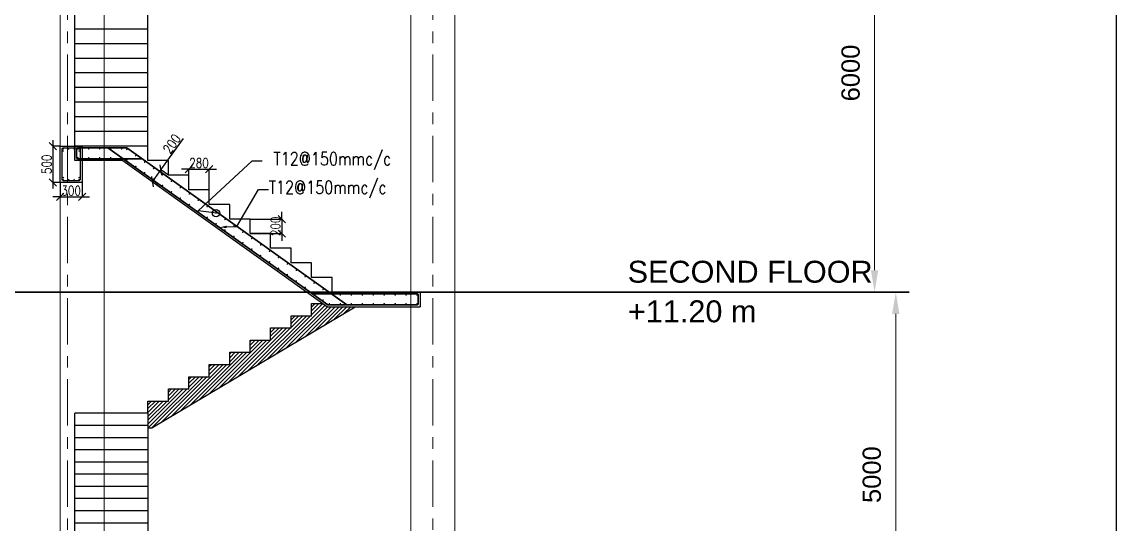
# Model space of a CAD drawing. Header units: millimetres. Extents: x 302989 to 1813244, y -656858 to -28185.
# Drawn here: x 1706184 to 1721158, y -618663 to -611785 of the extents above; entities that cross this region are included whole.
import ezdxf
from ezdxf import colors
from ezdxf.entities.mleader import LeaderData, LeaderLine
from ezdxf.math import Vec2, Vec3

# ---------------------------------------------------------------- set-up
doc = ezdxf.new("R2010")
doc.units = ezdxf.units.MM
doc.header["$MEASUREMENT"] = 0
doc.header["$PDMODE"] = 34
doc.linetypes.add('Grid Line', pattern=[22.225, 12.7, -3.175, 3.175, -3.175])
for name, color, linetype, lineweight in [('A-FLOR-LEVL', 51, 'Continuous', 9), ('LOAD AREA', 6, 'Continuous', 30), ('S-COLS', 5, 'Continuous', 9), ('S-GRID', 1, 'Continuous', 9)]:
    doc.layers.add(name, color=color, linetype=linetype, lineweight=lineweight)
for name, color, linetype in [('C.S LAYER Y', 131, 'Continuous'), ('CUTTED-BAR', 2, 'Continuous'), ('limits', 7, 'Continuous')]:
    doc.layers.add(name, color=color, linetype=linetype)
doc.styles.add('ARIAL', font='arial.ttf', dxfattribs={"height": 2.2})
doc.styles.add('DIM', font='ROMANS.SHX', dxfattribs={"width": 0.8})
doc.styles.get("Standard").update_dxf_attribs({"font": 'arial.ttf'})
doc.dimstyles.new('D250-1-100-BF', dxfattribs={"dimscale": 1000, "dimtxt": 0.25, "dimasz": 0.1, "dimexe": 0.1, "dimexo": 0.1, "dimgap": 0.02, "dimtad": 1, "dimdec": 0, "dimzin": 13, "dimdsep": 46, "dimtxsty": 'DIM', "dimblk1": 'OBLIQUE', "dimblk2": 'OBLIQUE', "dimsah": 1, "dimcen": 0, "dimdle": 0.08, "dimclrd": 8, "dimclre": 9, "dimclrt": 4, "dimadec": 0, "dimazin": 0, "dimtp": 1, "dimtm": 1, "dimtfac": 1000, "dimtdec": 0, "dimtix": 1, "dimtmove": 0, "dimatfit": 3, "dimldrblk": 'OBLIQUE', "dimfxl": 1, "dimtolj": 1, "dimtzin": 13, "dimarcsym": 0})
doc.dimstyles.new('ISO-25', dxfattribs={"dimtxt": 550, "dimasz": 600, "dimexe": 1.25, "dimexo": 0.625, "dimtad": 1, "dimdec": 0, "dimdsep": 46, "dimtxsty": 'Standard', "dimcen": 2.5, "dimadec": 0, "dimazin": 0, "dimtfac": 1, "dimtdec": 0, "dimtmove": 0, "dimatfit": 3, "dimfxl": 1, "dimarcsym": 0})

# ---------------------------------------------------------------- blocks, each defined once
blk = doc.blocks.new('*D1796')
at = {"color": 0, "linetype": 'Continuous', "lineweight": -2, "transparency": 16777216}
for p, q in [((1717068, -615485), (1718145, -615485)), ((1717358, -620485), (1718145, -620485))]:
    blk.add_line(p, q, dxfattribs=at)
at = {"color": 0, "linetype": 'Continuous', "lineweight": 15, "transparency": 16777216}
blk.add_line((1718143, -620185), (1718143, -615785), dxfattribs=at)
at = {"color": 0, "linetype": 'Continuous', "lineweight": -2, "transparency": 16777216}
for points in [[(1718093, -615785), (1718193, -615785), (1718143, -615485)], [(1718093, -620185), (1718193, -620185), (1718143, -620485)]]:
    blk.add_solid(points, dxfattribs=at)
at = {"layer": 'Defpoints', "color": 0, "linetype": 'Continuous', "lineweight": -2, "transparency": 16777216}
for p in [(1717068, -615485), (1718143, -615485), (1717358, -620485)]:
    blk.add_point(p, dxfattribs=at)
at = {"color": 0, "linetype": 'Continuous', "transparency": 16777216, "insert": (1717816, -617985), "char_height": 250, "attachment_point": 5, "rotation": 90}
blk.add_mtext('5000', dxfattribs=at)
blk = doc.blocks.new('*D1797')
at = {"color": 0, "linetype": 'Continuous', "lineweight": -2, "transparency": 16777216}
for p, q in [((1716010, -609485), (1717855, -609485)), ((1717068, -615485), (1717855, -615485))]:
    blk.add_line(p, q, dxfattribs=at)
at = {"color": 0, "linetype": 'Continuous', "lineweight": 15, "transparency": 16777216}
blk.add_line((1717853, -615185), (1717853, -609785), dxfattribs=at)
at = {"color": 0, "linetype": 'Continuous', "lineweight": -2, "transparency": 16777216}
for points in [[(1717803, -609785), (1717903, -609785), (1717853, -609485)], [(1717803, -615185), (1717903, -615185), (1717853, -615485)]]:
    blk.add_solid(points, dxfattribs=at)
at = {"layer": 'Defpoints', "color": 0, "linetype": 'Continuous', "lineweight": -2, "transparency": 16777216}
for p in [(1716009, -609485), (1717853, -609485), (1717068, -615485)]:
    blk.add_point(p, dxfattribs=at)
at = {"color": 0, "linetype": 'Continuous', "transparency": 16777216, "insert": (1717526, -612485), "char_height": 250, "attachment_point": 5, "rotation": 90}
blk.add_mtext('6000', dxfattribs=at)
blk = doc.blocks.new('*U1847')
at = {"layer": 'CUTTED-BAR', "const_width": 10}
blk.add_lwpolyline([(3, -4, -1), (-3, 4, -1)], format="xyb", close=True, dxfattribs=at)
blk = doc.blocks.new('*U1848')
at = {"layer": 'A-FLOR-LEVL', "color": 0, "linetype": 'ByBlock', "lineweight": -2, "transparency": 16777216}
for p in [(0, 0), (150, 0), (300, 0), (450, 0), (600, 0)]:
    blk.add_blockref('*U1847', p, dxfattribs=at)
blk = doc.blocks.new('*U1849')
at = {"layer": 'CUTTED-BAR', "const_width": 10}
blk.add_lwpolyline([(3, -4, -1), (-3, 4, -1)], format="xyb", close=True, dxfattribs=at)
blk = doc.blocks.new('*U1850')
at = {"layer": 'A-FLOR-LEVL', "color": 0, "linetype": 'ByBlock', "lineweight": -2, "transparency": 16777216}
for p in [(0, 0), (150, 0), (300, 0), (450, 0), (600, 0)]:
    blk.add_blockref('*U1849', p, dxfattribs=at)
blk = doc.blocks.new('*U1851')
at = {"layer": 'CUTTED-BAR', "const_width": 10}
blk.add_lwpolyline([(-3, 20, -1), (3, 12, -1)], format="xyb", close=True, dxfattribs=at)
blk = doc.blocks.new('*U1852')
at = {"layer": 'A-FLOR-LEVL', "color": 0, "linetype": 'ByBlock', "lineweight": -2, "transparency": 16777216, "rotation": 180}
for p in [(1710542, -615510), (1710692, -615510), (1710842, -615510), (1710992, -615510), (1711142, -615510), (1711292, -615510), (1711442, -615510), (1711592, -615510)]:
    blk.add_blockref('*U1851', p, dxfattribs=at)
blk = doc.blocks.new('*U1853')
at = {"layer": 'CUTTED-BAR', "const_width": 10}
blk.add_lwpolyline([(-3, -12, -1), (3, -20, -1)], format="xyb", close=True, dxfattribs=at)
blk = doc.blocks.new('*U1854')
at = {"layer": 'A-FLOR-LEVL', "color": 0, "linetype": 'ByBlock', "lineweight": -2, "transparency": 16777216, "rotation": 180}
for p in [(1710392, -615660), (1710542, -615660), (1710692, -615660), (1710842, -615660), (1710992, -615660), (1711142, -615660), (1711292, -615660), (1711442, -615660), (1711592, -615660)]:
    blk.add_blockref('*U1853', p, dxfattribs=at)
blk = doc.blocks.new('*U1855')
at = {"layer": 'CUTTED-BAR', "const_width": 10}
blk.add_lwpolyline([(17, -20, -1), (8, -16, -1)], format="xyb", close=True, dxfattribs=at)
blk = doc.blocks.new('*U1856')
at = {"layer": 'A-FLOR-LEVL', "color": 0, "linetype": 'ByBlock', "lineweight": -2, "transparency": 16777216, "rotation": 324.4623222080397}
for p in [(1707620, -613510), (1707742, -613597), (1707864, -613684), (1707986, -613771), (1708108, -613858), (1708230, -613946), (1708352, -614033), (1708475, -614120), (1708597, -614207), (1708719, -614294), (1708841, -614382), (1708963, -614469), (1709085, -614556), (1709207, -614643), (1709329, -614730), (1709451, -614818), (1709573, -614905), (1709695, -614992), (1709817, -615079), (1709939, -615166), (1710061, -615253), (1710183, -615341), (1710305, -615428)]:
    blk.add_blockref('*U1855', p, dxfattribs=at)
blk = doc.blocks.new('*U1857')
at = {"layer": 'CUTTED-BAR', "const_width": 10}
blk.add_lwpolyline([(312, 13, -1), (302, 17, -1)], format="xyb", close=True, dxfattribs=at)
blk = doc.blocks.new('*U1858')
at = {"layer": 'A-FLOR-LEVL', "color": 0, "linetype": 'ByBlock', "lineweight": -2, "transparency": 16777216, "rotation": 324.4623222080403}
for p in [(1707362, -613510), (1707484, -613597), (1707606, -613684), (1707728, -613771), (1707850, -613858), (1707972, -613946), (1708094, -614033), (1708216, -614120), (1708339, -614207), (1708461, -614294), (1708583, -614382), (1708705, -614469), (1708827, -614556), (1708949, -614643), (1709071, -614730), (1709193, -614818), (1709315, -614905), (1709437, -614992), (1709559, -615079), (1709681, -615166), (1709803, -615253), (1709925, -615341), (1710047, -615428)]:
    blk.add_blockref('*U1857', p, dxfattribs=at)
blk = doc.blocks.new('_OBLIQUE')
at = {"color": 0, "linetype": 'ByBlock'}
blk.add_line((-0.5, -0.5), (0.5, 0.5), dxfattribs=at)
blk = doc.blocks.new('*D1859')
at = {"layer": 'CUTTED-BAR', "color": 8, "lineweight": -2, "ltscale": 2000, "transparency": 16777216}
for p, q in [((1709740, -614485), (1709740, -614385)), ((1709740, -614485), (1709740, -614685)), ((1709740, -614685), (1709740, -614785))]:
    blk.add_line(p, q, dxfattribs=at)
at = {"layer": 'CUTTED-BAR', "color": 9, "lineweight": -2, "ltscale": 2000, "transparency": 16777216}
for p, q in [((1709308, -614485), (1709740, -614485)), ((1709308, -614685), (1709740, -614685))]:
    blk.add_line(p, q, dxfattribs=at)
at = {"layer": 'Defpoints', "color": 0, "lineweight": -2, "ltscale": 2000, "transparency": 16777216}
for p in [(1709308, -614485), (1709308, -614685), (1709740, -614685)]:
    blk.add_point(p, dxfattribs=at)
at = {"layer": 'CUTTED-BAR', "color": 8, "lineweight": -2, "ltscale": 2000, "transparency": 16777216, "xscale": 100, "yscale": 100, "zscale": 100}
for p, rotation in [((1709740, -614485), 270), ((1709740, -614685), 90)]:
    blk.add_blockref('_OBLIQUE', p, dxfattribs=dict(at, rotation=rotation))
at = {"layer": 'CUTTED-BAR', "color": 4, "lineweight": -2, "ltscale": 2000, "transparency": 16777216, "insert": (1709655, -614585), "char_height": 130, "attachment_point": 5, "rotation": 90, "style": 'DIM'}
blk.add_mtext('\\A1;200', dxfattribs=at)
blk = doc.blocks.new('*D1860')
at = {"layer": 'CUTTED-BAR', "color": 8, "lineweight": -2, "ltscale": 2000, "transparency": 16777216}
for p, q in [((1708468, -613802), (1708368, -613802)), ((1708468, -613802), (1708748, -613802)), ((1708748, -613802), (1708848, -613802))]:
    blk.add_line(p, q, dxfattribs=at)
at = {"layer": 'CUTTED-BAR', "color": 9, "lineweight": -2, "ltscale": 2000, "transparency": 16777216}
for p, q in [((1708468, -614085), (1708468, -613802)), ((1708748, -614085), (1708748, -613802))]:
    blk.add_line(p, q, dxfattribs=at)
at = {"layer": 'Defpoints', "color": 0, "lineweight": -2, "ltscale": 2000, "transparency": 16777216}
for p in [(1708748, -613802), (1708468, -614085), (1708748, -614085)]:
    blk.add_point(p, dxfattribs=at)
at = {"layer": 'CUTTED-BAR', "color": 8, "lineweight": -2, "ltscale": 2000, "transparency": 16777216, "xscale": 100, "yscale": 100, "zscale": 100}
blk.add_blockref('_OBLIQUE', (1708468, -613802), dxfattribs=at)
at = {"layer": 'CUTTED-BAR', "color": 8, "lineweight": -2, "ltscale": 2000, "transparency": 16777216, "xscale": 100, "yscale": 100, "zscale": 100, "rotation": 180}
blk.add_blockref('_OBLIQUE', (1708748, -613802), dxfattribs=at)
at = {"layer": 'CUTTED-BAR', "color": 4, "lineweight": -2, "ltscale": 2000, "transparency": 16777216, "insert": (1708608, -613717), "char_height": 130, "attachment_point": 5, "style": 'DIM'}
blk.add_mtext('\\A1;280', dxfattribs=at)
blk = doc.blocks.new('_Origin')
at = {"color": 0, "linetype": 'ByBlock', "lineweight": -2}
blk.add_line((0, 0), (-1, 0), dxfattribs=at)
blk.add_circle((0, 0), 0.5, dxfattribs=at)
blk = doc.blocks.new('*D1861')
at = {"layer": 'CUTTED-BAR', "color": 8, "lineweight": -2, "ltscale": 2000, "transparency": 16777216}
for p, q in [((1708086, -613812), (1708394, -613380)), ((1707970, -613974), (1708132, -613747))]:
    blk.add_line(p, q, dxfattribs=at)
at = {"layer": 'CUTTED-BAR', "color": 9, "lineweight": -2, "ltscale": 2000, "transparency": 16777216}
for p, q in [((1708188, -613885), (1708086, -613812)), ((1708072, -614047), (1707970, -613974))]:
    blk.add_line(p, q, dxfattribs=at)
at = {"layer": 'Defpoints', "color": 0, "lineweight": -2, "ltscale": 2000, "transparency": 16777216}
for p in [(1708188, -613885), (1707970, -613974), (1708072, -614047)]:
    blk.add_point(p, dxfattribs=at)
at = {"layer": 'CUTTED-BAR', "color": 8, "lineweight": -2, "ltscale": 2000, "transparency": 16777216, "xscale": 100, "yscale": 100, "zscale": 100}
for p, rotation in [((1708086, -613812), 54.46232220803333), ((1707970, -613974), 234.4623222080334)]:
    blk.add_blockref('_OBLIQUE', p, dxfattribs=dict(at, rotation=rotation))
at = {"layer": 'CUTTED-BAR', "color": 4, "lineweight": -2, "ltscale": 2000, "transparency": 16777216, "insert": (1708236, -613455), "char_height": 130, "attachment_point": 5, "rotation": 54.4623, "style": 'DIM'}
blk.add_mtext('\\A1;200', dxfattribs=at)
blk = doc.blocks.new('*D2058')
at = {"layer": 'CUTTED-BAR', "color": 9, "lineweight": -2, "ltscale": 2000, "transparency": 16777216}
for p, q in [((1556937, -624255), (1556937, -624452)), ((1557237, -624255), (1557237, -624452))]:
    blk.add_line(p, q, dxfattribs=at)
at = {"layer": 'CUTTED-BAR', "color": 8, "lineweight": -2, "ltscale": 2000, "transparency": 16777216}
for p, q in [((1556937, -624452), (1556837, -624452)), ((1556937, -624452), (1557237, -624452)), ((1557237, -624452), (1557337, -624452))]:
    blk.add_line(p, q, dxfattribs=at)
at = {"layer": 'Defpoints', "color": 0, "lineweight": -2, "ltscale": 2000, "transparency": 16777216}
for p in [(1556937, -624255), (1557237, -624255), (1557237, -624452)]:
    blk.add_point(p, dxfattribs=at)
at = {"layer": 'CUTTED-BAR', "color": 8, "lineweight": -2, "ltscale": 2000, "transparency": 16777216, "xscale": 100, "yscale": 100, "zscale": 100}
blk.add_blockref('_OBLIQUE', (1556937, -624452), dxfattribs=at)
at = {"layer": 'CUTTED-BAR', "color": 8, "lineweight": -2, "ltscale": 2000, "transparency": 16777216, "xscale": 100, "yscale": 100, "zscale": 100, "rotation": 180}
blk.add_blockref('_OBLIQUE', (1557237, -624452), dxfattribs=at)
at = {"layer": 'CUTTED-BAR', "color": 4, "lineweight": -2, "ltscale": 2000, "transparency": 16777216, "insert": (1557087, -624367), "char_height": 130, "attachment_point": 5, "style": 'DIM'}
blk.add_mtext('\\A1;300', dxfattribs=at)
blk = doc.blocks.new('*D2062')
at = {"layer": 'CUTTED-BAR', "color": 8, "lineweight": -2, "ltscale": 2000, "transparency": 16777216}
blk.add_line((1556837, -623675), (1556837, -624335), dxfattribs=at)
at = {"layer": 'CUTTED-BAR', "color": 9, "lineweight": -2, "ltscale": 2000, "transparency": 16777216}
for p, q in [((1556937, -623755), (1556837, -623755)), ((1556937, -624255), (1556837, -624255))]:
    blk.add_line(p, q, dxfattribs=at)
at = {"layer": 'Defpoints', "color": 0, "lineweight": -2, "ltscale": 2000, "transparency": 16777216}
for p in [(1556937, -623755), (1556837, -624255), (1556937, -624255)]:
    blk.add_point(p, dxfattribs=at)
at = {"layer": 'CUTTED-BAR', "color": 8, "lineweight": -2, "ltscale": 2000, "transparency": 16777216, "xscale": 100, "yscale": 100, "zscale": 100}
for p, rotation in [((1556837, -623755), 90), ((1556837, -624255), 270)]:
    blk.add_blockref('_OBLIQUE', p, dxfattribs=dict(at, rotation=rotation))
at = {"layer": 'CUTTED-BAR', "color": 4, "lineweight": -2, "ltscale": 2000, "transparency": 16777216, "insert": (1556752, -624005), "char_height": 130, "attachment_point": 5, "rotation": 90, "style": 'DIM'}
blk.add_mtext('\\A1;500', dxfattribs=at)
blk = doc.blocks.new('hjtr')
at = {"layer": 'C.S LAYER Y', "color": 6, "lineweight": 25, "ltscale": 2000}
blk.add_lwpolyline([(1557211.7, -623795.7), (1557211.7, -624213.7, -0.4142136), (1557195.7, -624229.7), (1556977.7, -624229.7, -0.4142136), (1556961.7, -624213.7), (1556961.7, -623795.7, -0.4142136), (1556977.7, -623779.7), (1557195.7, -623779.7, -0.4142136)], format="xyb", close=True, dxfattribs=at)
at = {"layer": 'CUTTED-BAR', "color": 3, "lineweight": -2, "ltscale": 2000}
blk.add_lwpolyline([(1557236.7, -623754.7), (1557236.7, -624254.7), (1556936.7, -624254.7), (1556936.7, -623754.7)], close=True, dxfattribs=at)
at = {"layer": 'CUTTED-BAR', "const_width": 10}
for points in [[(1556980.5, -623799.9, -1), (1556974.9, -623791.6, -1)], [(1556980.5, -623828.4, -1), (1556974.9, -623820.2, -1)], [(1557053.7, -623791.6, 1), (1557048.2, -623799.9, 1)], [(1557130.7, -623791.6, 1), (1557125.1, -623799.9, 1)], [(1557198.5, -623799.9, -1), (1557192.9, -623791.6, -1)], [(1557198.5, -623828.4, -1), (1557192.9, -623820.2, -1)], [(1556980.5, -624190.3, -1), (1556974.9, -624182, -1)], [(1556980.5, -624217.9, -1), (1556974.9, -624209.6, -1)], [(1557053.7, -624217.9, -1), (1557048.2, -624209.6, -1)], [(1557130.7, -624217.9, -1), (1557125.1, -624209.6, -1)], [(1557198.5, -624190.3, -1), (1557192.9, -624182, -1)], [(1557198.5, -624217.9, -1), (1557192.9, -624209.6, -1)]]:
    blk.add_lwpolyline(points, format="xyb", close=True, dxfattribs=at)
at = {"layer": 'CUTTED-BAR', "lineweight": -2, "ltscale": 2000}
dim = blk.add_linear_dim(base=(1556836.7, -624254.7), p1=(1556936.7, -623754.7), p2=(1556936.7, -624254.7), angle=90, dimstyle='D250-1-100-BF', override={"dimtxt": 0.13, "dimexe": 0, "dimexo": 0, "dimfxl": 3, "dimfxlon": 1}, dxfattribs=at)
dim.commit()
dim.dimension.update_dxf_attribs({"geometry": '*D2062', "text_midpoint": (1556751.7, -624004.7)})
dim = blk.add_linear_dim(base=(1557236.7, -624451.7), p1=(1556936.7, -624254.7), p2=(1557236.7, -624254.7), dimstyle='D250-1-100-BF', override={"dimtxt": 0.13, "dimexe": 0, "dimexo": 0, "dimfxl": 3, "dimfxlon": 1}, dxfattribs=at)
dim.commit()
dim.dimension.update_dxf_attribs({"geometry": '*D2058', "text_midpoint": (1557086.7, -624366.7)})

msp = doc.modelspace()

# ---------------------------------------------------------------- hatches: boundary and pattern name
at = {"layer": 'CUTTED-BAR', "lineweight": -2, "ltscale": 2000, "true_color": 0xf8991e}
h = msp.add_hatch(dxfattribs=at)
h.set_pattern_fill('ANSI31', color=30, scale=300)
h.set_pattern_definition([(45, (188342.41, 0), (-26.5165043, 26.5165043), [])])
h.paths.add_polyline_path([(1710428.1256, -615874.6153), (1710428.1256, -615684.7463), (1710364.0326, -615684.7463), (1710303.8326, -615641.7463), (1710148.1216, -615641.7463), (1710148.1216, -615808.7463), (1709868.1216, -615808.7463), (1709868.1216, -615975.7463), (1709588.1216, -615975.7463), (1709588.1216, -616142.7463), (1709308.1216, -616142.7463), (1709308.1216, -616309.7463), (1709028.1216, -616309.7463), (1709028.1216, -616476.7463), (1708748.1216, -616476.7463), (1708748.1216, -616643.7463), (1708468.1216, -616643.7463), (1708468.1216, -616810.7463), (1708188.1216, -616810.7463), (1708188.1216, -616977.7463), (1707908.1216, -616977.7463), (1707908.1216, -617144.7463), (1707908.1216, -617344.7463), (1707963.2353, -617344.7463)])
h.paths.add_polyline_path([(1710746.4688, -615684.7463), (1710428.1256, -615684.7463), (1710428.1256, -615874.6153)])

# ---------------------------------------------------------------- linework, layer by layer
at = {"layer": 'A-FLOR-LEVL', "color": 3, "lineweight": -2, "ltscale": 2000}
for p, q in [((1706908.1216, -613684.7463), (1706908.1216, -611484.7463)), ((1707908.1256, -613484.7463), (1707908.1256, -611484.7463)), ((1711633.1216, -615484.7463), (1711633.1216, -615684.7463)), ((1706908.1216, -619014.7463), (1706908.1216, -617144.7463))]:
    msp.add_line(p, q, dxfattribs=at)
at = {"layer": 'A-FLOR-LEVL', "color": 2, "lineweight": -2, "ltscale": 2000}
msp.add_lwpolyline([(1695757.8453, -577548.9682), (1721158.3406, -577548.9682), (1721158.3406, -649586.4723), (1695757.8453, -649586.4723)], close=True, dxfattribs=at)
at = {"layer": 'CUTTED-BAR', "color": 3, "lineweight": -2, "ltscale": 2000}
for p, q in [((1707908.1256, -611884.7463), (1706908.1216, -611884.7463)), ((1707908.1256, -612084.7463), (1706908.1216, -612084.7463)), ((1707908.1256, -612284.7463), (1706908.1216, -612284.7463)), ((1707908.1256, -612484.7463), (1706908.1216, -612484.7463)), ((1707908.1256, -612684.7463), (1706908.1216, -612684.7463)), ((1707908.1256, -612884.7463), (1706908.1216, -612884.7463)), ((1707908.1256, -613084.7463), (1706908.1216, -613084.7463)), ((1707908.1256, -613284.7463), (1706908.1216, -613284.7463)), ((1707908.1256, -613484.7463), (1706908.1216, -613484.7463)), ((1707908.1256, -613684.7463), (1707908.1256, -613484.7463)), ((1707564.0326, -613684.7463), (1706908.1216, -613684.7463)), ((1707564.0326, -613684.7463), (1710364.0326, -615684.7463)), ((1710364.0326, -615684.7463), (1711633.1216, -615684.7463)), ((1707908.1216, -617144.7463), (1706908.1216, -617144.7463)), ((1707908.1216, -617144.7463), (1707908.1216, -618814.7463)), ((1707908.1216, -617311.7463), (1706908.1216, -617311.7463)), ((1707908.1216, -617478.7463), (1706908.1216, -617478.7463)), ((1707908.1216, -617645.7463), (1706908.1216, -617645.7463)), ((1707908.1216, -617812.7463), (1706908.1216, -617812.7463)), ((1707908.1216, -617979.7463), (1706908.1216, -617979.7463)), ((1707908.1216, -618146.7463), (1706908.1216, -618146.7463)), ((1707908.1216, -618313.7463), (1706908.1216, -618313.7463)), ((1707908.1216, -618480.7463), (1706908.1216, -618480.7463)), ((1707908.1216, -618647.7463), (1706908.1216, -618647.7463))]:
    msp.add_line(p, q, dxfattribs=at)
for points in [[(1708188.1256, -613884.7463), (1708188.1256, -613684.7463), (1707908.1256, -613684.7463)], [(1708468.1256, -614084.7463), (1708468.1256, -613884.7463), (1708188.1256, -613884.7463)], [(1708748.1256, -614284.7463), (1708748.1256, -614084.7463), (1708468.1256, -614084.7463)], [(1709028.1256, -614484.7463), (1709028.1256, -614284.7463), (1708748.1256, -614284.7463)], [(1709308.1256, -614684.7463), (1709308.1256, -614484.7463), (1709028.1256, -614484.7463)], [(1709588.1256, -614884.7463), (1709588.1256, -614684.7463), (1709308.1256, -614684.7463)], [(1709868.1256, -615084.7463), (1709868.1256, -614884.7463), (1709588.1256, -614884.7463)], [(1710148.1256, -615284.7463), (1710148.1256, -615084.7463), (1709868.1256, -615084.7463)], [(1710428.1256, -615484.7463), (1710428.1256, -615284.7463), (1710148.1256, -615284.7463)], [(1710428.1256, -615484.7463), (1711633.1216, -615484.7463)], [(1707908.1216, -617344.7463), (1707963.2353, -617344.7463), (1710746.4688, -615684.7463)], [(1710148.1216, -615808.7463), (1710148.1216, -615641.7463), (1710303.8326, -615641.7463)], [(1709868.1216, -615975.7463), (1709868.1216, -615808.7463), (1710148.1216, -615808.7463)], [(1709588.1216, -616142.7463), (1709588.1216, -615975.7463), (1709868.1216, -615975.7463)], [(1709308.1216, -616309.7463), (1709308.1216, -616142.7463), (1709588.1216, -616142.7463)], [(1709028.1216, -616476.7463), (1709028.1216, -616309.7463), (1709308.1216, -616309.7463)], [(1708748.1216, -616643.7463), (1708748.1216, -616476.7463), (1709028.1216, -616476.7463)], [(1708468.1216, -616810.7463), (1708468.1216, -616643.7463), (1708748.1216, -616643.7463)], [(1708188.1216, -616977.7463), (1708188.1216, -616810.7463), (1708468.1216, -616810.7463)], [(1707908.1216, -617144.7463), (1707908.1216, -616977.7463), (1708188.1216, -616977.7463)]]:
    msp.add_lwpolyline(points, dxfattribs=at)
at = {"layer": 'LOAD AREA'}
for p, q in [((1706933.1216, -613525.7463), (1706933.1216, -613643.7463)), ((1707620.114, -613509.7463), (1706949.1216, -613509.7463)), ((1707362.0442, -613509.7463), (1710372.0442, -615659.7463)), ((1707620.114, -613509.7463), (1710630.114, -615659.7463)), ((1707830.114, -613659.7463), (1706949.1216, -613659.7463)), ((1711592.1216, -615509.7463), (1710162.0442, -615509.7463)), ((1711608.1216, -615643.7463), (1711608.1216, -615525.7463)), ((1710372.0442, -615659.7463), (1711592.1216, -615659.7463))]:
    msp.add_line(p, q, dxfattribs=at)
at = {"layer": 'LOAD AREA', "color": 8, "linetype": 'Continuous'}
msp.add_line((1718325.6082, -615484.7463), (1699180.087, -615484.7463), dxfattribs=at)
at = {"layer": 'LOAD AREA'}
for centre, start, end in [((1706949.1216, -613525.7463), 90, 180), ((1706949.1216, -613643.7463), 180, 270), ((1711592.1216, -615525.7463), 0, 90), ((1711592.1216, -615643.7463), 270, 0)]:
    msp.add_arc(centre, 16, start, end, dxfattribs=at)
at = {"layer": 'S-COLS'}
for p, q in [((1706708.1216, -625976.9762), (1706708.1216, -589984.7463)), ((1707308.1216, -625976.9762), (1707308.1216, -589984.7463)), ((1711508.1216, -625976.9762), (1711508.1216, -589984.7463)), ((1712108.1216, -625976.9762), (1712108.1216, -589984.7463))]:
    msp.add_line(p, q, dxfattribs=at)
at = {"layer": 'S-GRID', "linetype": 'Grid Line', "ltscale": 50}
for p, q in [((1706808.1214, -627314.5571), (1706808.1214, -588817.0879)), ((1711808.1214, -627314.5571), (1711808.1214, -588817.0879))]:
    msp.add_line(p, q, dxfattribs=at)

# ---------------------------------------------------------------- block references
at = {"layer": 'A-FLOR-LEVL', "color": 2, "lineweight": -2}
for name, p in [('*U1848', (1706949.1216, -613524.0076)), ('*U1850', (1706949.1216, -613643.7463)), ('*U1856', (0, 0)), ('*U1858', (0, 0)), ('*U1852', (0, 0)), ('*U1854', (0, 0))]:
    msp.add_blockref(name, p, dxfattribs=at)
at = {"layer": 'CUTTED-BAR', "color": 5, "lineweight": -2}
msp.add_blockref('hjtr', (149771.4111, 10270), dxfattribs=at)

# ---------------------------------------------------------------- texts
at = {"layer": 'A-FLOR-LEVL', "char_height": 300, "width": 4665.82125, "attachment_point": 1, "style": 'ARIAL'}
for s, insert in [('SECOND FLOOR', (1714473.584, -615056.3065)), ('+11.20 m', (1714477.4723, -615598.6933))]:
    msp.add_mtext(s, dxfattribs=dict(at, insert=insert))

# ---------------------------------------------------------------- dimensions: what is measured, and where the dimension line sits
at = {"color": 175, "linetype": 'Continuous', "true_color": 0x4554a5}
for base, p1, p2, picture, middle in [((1717853.3513, -609484.7463), (1717067.6192, -615484.7463), (1716009.1423, -609484.7463), '*D1797', (1717525.708, -612484.7463)), ((1718143.2665, -615484.7463), (1717357.5344, -620484.7463), (1717067.6192, -615484.7463), '*D1796', (1717815.6233, -617984.7463))]:
    dim = msp.add_linear_dim(base=base, p1=p1, p2=p2, angle=270, dimstyle='ISO-25', override={"dimtxt": 250, "dimasz": 300, "dimgap": 200, "dimlwd": 15}, dxfattribs=at)
    dim.commit()
    dim.dimension.update_dxf_attribs({"geometry": picture, "text_midpoint": middle})
at = {"layer": 'CUTTED-BAR', "lineweight": -2, "ltscale": 2000}
dim = msp.add_linear_dim(base=(1707969.6469, -613974.4708), p1=(1708188.1256, -613884.7463), p2=(1708071.8779, -614047.493), angle=234.46232221, dimstyle='D250-1-100-BF', override={"dimtxt": 0.13, "dimexe": 0, "dimexo": 0, "dimfxl": 3, "dimfxlon": 1}, dxfattribs=at)
dim.commit()
dim.dimension.update_dxf_attribs({"geometry": '*D1861', "text_midpoint": (1708305.1044, -613504.8304), "dimtype": 161})
for p1, p2, distance, picture, middle in [((1708468.1256, -614084.7463), (1708748.1256, -614084.7463), 282.6503, '*D1860', (1708608.1256, -613717.096)), ((1709308.1256, -614484.7463), (1709308.1256, -614684.7463), 431.4966, '*D1859', (1709654.6222, -614584.7463))]:
    dim = msp.add_aligned_dim(p1=p1, p2=p2, distance=distance, dimstyle='D250-1-100-BF', override={"dimtxt": 0.13, "dimexe": 0, "dimexo": 0, "dimfxl": 3, "dimfxlon": 1}, dxfattribs=at)
    dim.commit()
    dim.dimension.update_dxf_attribs({"geometry": picture, "text_midpoint": middle})

# ---------------------------------------------------------------- leaders
at = {"layer": 'limits', "color": 4, "linetype": 'Continuous', "lineweight": 13}
ml = msp.add_multileader_mtext('Standard', dxfattribs=at)
ml.set_content('T12@150mmc/c', color=4, style='DIM')
ml.set_leader_properties()
ml.set_arrow_properties(name='ORIGIN')
ml.build(insert=Vec2(0, 0))
ml.multileader.update_dxf_attribs({"dogleg_length": 136.4184, "arrow_head_size": 100})
ctx = ml.context
ctx.base_point, ctx.char_height, ctx.arrow_head_size, ctx.plane_origin = Vec3(1709473.616, -613689.0997), 180, 100, Vec3(1713028.4385, -615109.5924)
ctx.text_align_type = 2
notes = []
notes.append((ctx, [(1, (1, 1, 0), (1709337.1975, -613689.0997), (1, 0), 136.4184, [(1, [(1708840.7142, -614403.5669), (1708596.9877, -614373.4629)], 0, [])])]))
ctx.mtext.insert, ctx.mtext.alignment, ctx.mtext.flow_direction = Vec3(1711237.9017, -613569.0997), 3, 5
ml = msp.add_multileader_mtext('Standard', dxfattribs=at)
ml.set_content('T12@150mmc/c', color=4, style='DIM')
ml.set_leader_properties()
ml.build(insert=Vec2(0, 0))
ml.multileader.update_dxf_attribs({"dogleg_length": 136.4184, "arrow_head_size": 100})
ctx = ml.context
ctx.base_point, ctx.char_height, ctx.arrow_head_size, ctx.plane_origin = Vec3(1709560.4573, -614080.6583), 180, 100, Vec3(1713215.593, -614491.7798)
notes.append((ctx, [(1, (1, 1, 0), (1709424.0389, -614080.6583), (1, 0), 136.4184, [(1, [(1708886.0853, -614598.3471), (1709125.114, -614584.7463)], 0, [])])]))
ctx.mtext.insert, ctx.mtext.flow_direction = Vec3(1709562.4573, -613960.6583), 5
for ctx, leaders in notes:
    for number, flags, end, landing, length, lines in leaders:
        leader = LeaderData()
        leader.index, (leader.has_last_leader_line, leader.has_dogleg_vector, leader.attachment_direction) = number, flags
        leader.last_leader_point, leader.dogleg_vector, leader.dogleg_length = Vec3(end), Vec3(landing), length
        for number, points, colour, breaks in lines:
            line = LeaderLine()
            line.index, line.vertices, line.color, line.breaks = number, Vec3.list(points), colors.encode_raw_color(colour), breaks
            leader.lines.append(line)
        ctx.leaders.append(leader)

doc.saveas('drawing.dxf')
